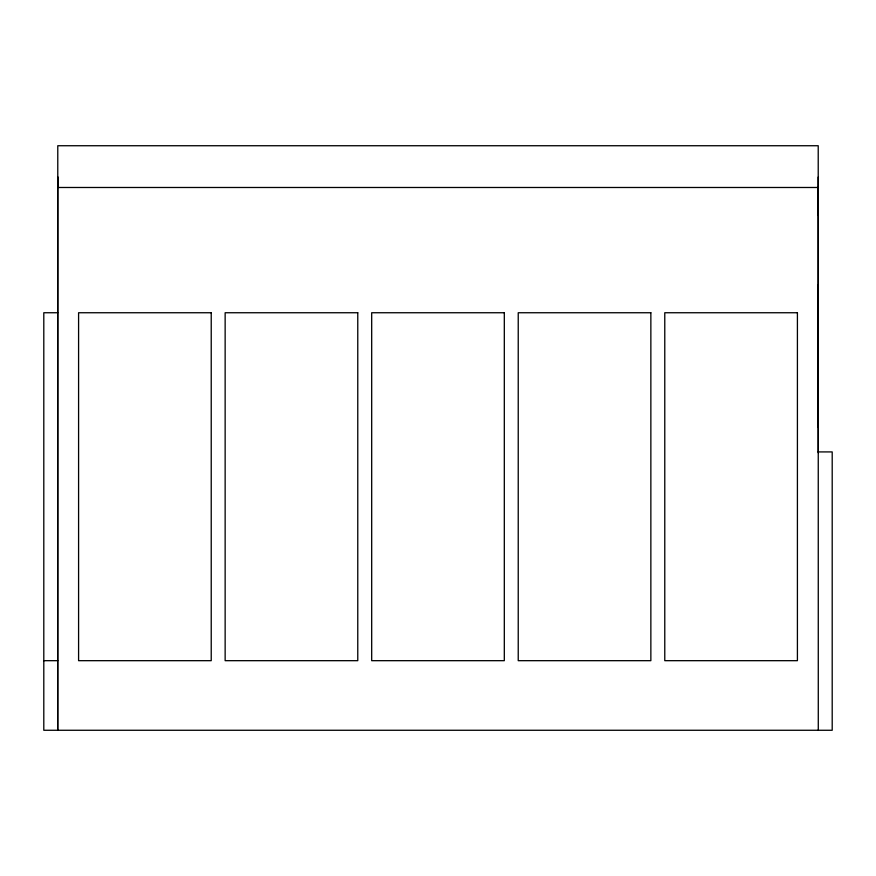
<?xml version="1.0" encoding="UTF-8"?>
<svg xmlns="http://www.w3.org/2000/svg" width="876" height="876" viewBox="0 0 876 876"><rect width="100%" height="100%" fill="white"/><g stroke="black" fill="none" stroke-linecap="round" stroke-linejoin="round"><path stroke-width="1.31" d="M57.717 312.743L43.8 312.743L43.8 730.266L832.2 730.266L832.2 451.917L818.283 451.917M43.8 660.679L57.717 660.679M818.217 177.051L818.283 730.266M818.228 215.321L818.217 187.486L57.717 187.486L57.717 730.266L57.783 145.734L818.217 145.734L818.25 452.728M818.239 284.908L818.283 427.258M57.783 177.051L57.75 187.486L57.783 177.051M211.226 312.743L78.588 312.743L78.588 660.679L211.226 660.679L211.226 312.743M357.769 312.743L225.143 312.743L225.143 660.679L357.769 660.679L357.769 312.743M504.313 312.743L371.687 312.743L371.687 660.679L504.313 660.679L504.313 312.743M650.857 312.743L518.231 312.743L518.231 660.679L650.857 660.679L650.857 312.743M797.412 312.743L664.774 312.743L664.774 660.679L797.412 660.679L797.412 312.743"/></g></svg>
